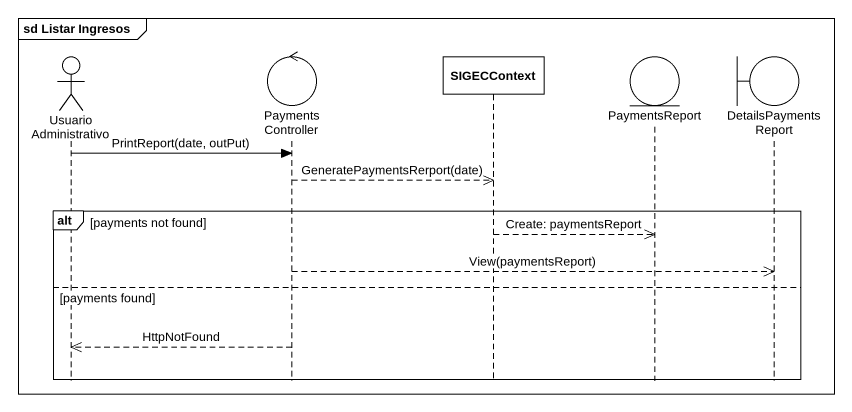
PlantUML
@startuml
mainframe sd Listar Ingresos
hide footbox
actor "Usuario Administrativo" as Usuario_Administrativo
control PaymentsController
participant SIGECContext
entity PaymentsReport
boundary DetailsPaymentsReport

Usuario_Administrativo -> PaymentsController : PrintReport(date, outPut)
PaymentsController -->> SIGECContext : GeneratePaymentsRerport(date)
alt payments not found
  SIGECContext -->> PaymentsReport : Create: paymentsReport
  PaymentsController -->> DetailsPaymentsReport : View(paymentsReport)
else payments found
  PaymentsController -->> Usuario_Administrativo : HttpNotFound
end
@enduml
